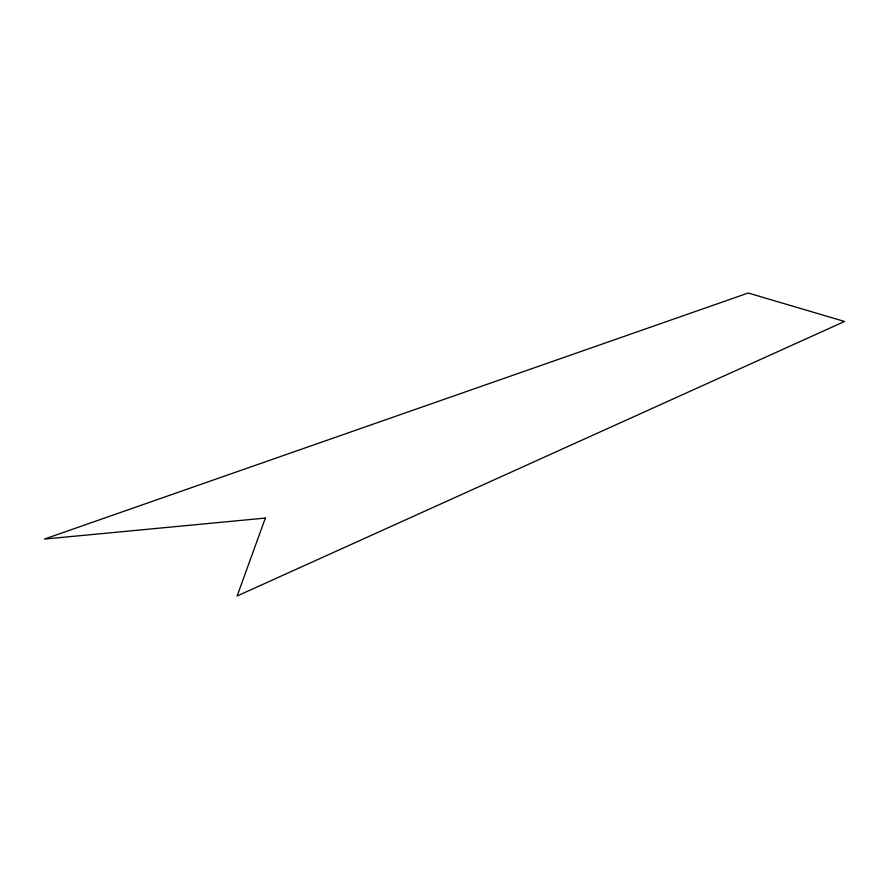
<?xml version="1.0" encoding="UTF-8"?>
<svg xmlns="http://www.w3.org/2000/svg" width="889" height="889" viewBox="0 0 889 889"><rect width="100%" height="100%" fill="white"/><g stroke="black" fill="none" stroke-linecap="round" stroke-linejoin="round"><path stroke-width="1.33" d="M265.355 518.076L237.13 595.986L844.55 321.474L748.216 293.014L44.45 539.067L265.355 518.076"/></g></svg>
